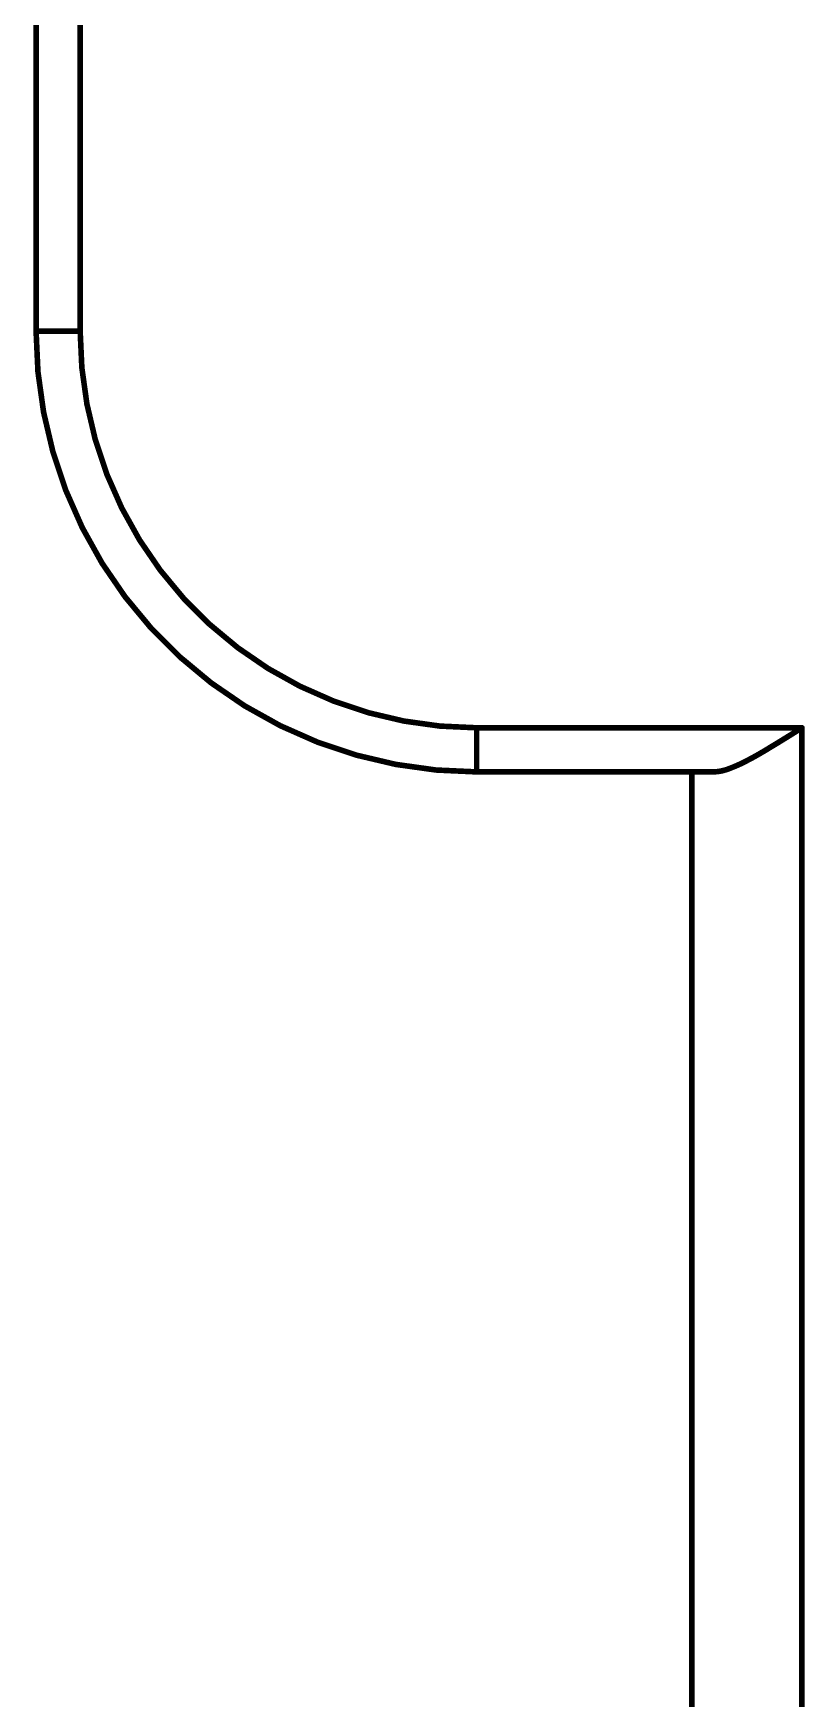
# Model space of a CAD drawing. Header units: inches. Extents: x 0 to 35.2, y -0.7 to 15.9.
# Drawn here: x 22.3359 to 22.4049, y 3.5026 to 3.6513 of the extents above; entities that cross this region are included whole.
import ezdxf

# ---------------------------------------------------------------- set-up
doc = ezdxf.new("R2010")
doc.units = ezdxf.units.IN
doc.header["$MEASUREMENT"] = 0
doc.layers.add('Dimensions', color=6, linetype='Continuous')

msp = doc.modelspace()

# ---------------------------------------------------------------- linework, layer by layer
at = {"layer": 'Dimensions', "const_width": 0.0005}
for points in [[(22.33618, 3.62473), (22.33618, 4.72709)], [(22.34012, 3.62473), (22.34012, 4.72709)], [(22.33618, 3.62473), (22.34012, 3.62473)], [(22.37555, 3.5893), (22.40462, 3.5893)], [(22.37555, 3.58536), (22.37555, 3.5893)], [(22.40462, 3.48996), (22.40462, 3.5893)], [(22.37555, 3.58536), (22.39674, 3.58536)], [(22.39477, 3.48996), (22.39477, 3.58536)]]:
    msp.add_lwpolyline(points, dxfattribs=at)
at = {"layer": 'Dimensions', "const_width": 0.00025}
for points in [[(22.33606, 3.62473, 1), (22.33631, 3.62473, 1)], [(22.33606, 3.62473, 1), (22.33631, 3.62473, 1)], [(22.33606, 3.62473, 1), (22.33631, 3.62473, 1)], [(22.33999, 3.62473, 1), (22.34024, 3.62473, 1)], [(22.33999, 3.62473, 1), (22.34024, 3.62473, 1)], [(22.33999, 3.62473, 1), (22.34024, 3.62473, 1)], [(22.37543, 3.5893, 1), (22.37568, 3.5893, 1)], [(22.37543, 3.5893, 1), (22.37568, 3.5893, 1)], [(22.37543, 3.5893, 1), (22.37568, 3.5893, 1)], [(22.40449, 3.5893, 1), (22.40474, 3.5893, 1)], [(22.40449, 3.5893, 1), (22.40474, 3.5893, 1)], [(22.40449, 3.5893, 1), (22.40474, 3.5893, 1)], [(22.40111, 3.58722, 1), (22.40136, 3.58722, 1)], [(22.40111, 3.58722, 1), (22.40136, 3.58722, 1)], [(22.37543, 3.58536, 1), (22.37568, 3.58536, 1)], [(22.37543, 3.58536, 1), (22.37568, 3.58536, 1)], [(22.37543, 3.58536, 1), (22.37568, 3.58536, 1)], [(22.39465, 3.58536, 1), (22.3949, 3.58536, 1)], [(22.39662, 3.58536, 1), (22.39687, 3.58536, 1)], [(22.39662, 3.58536, 1), (22.39687, 3.58536, 1)], [(22.39796, 3.58564, 1), (22.39821, 3.58564, 1)], [(22.39796, 3.58564, 1), (22.39821, 3.58564, 1)], [(22.39949, 3.58632, 1), (22.39974, 3.58632, 1)], [(22.39949, 3.58632, 1), (22.39974, 3.58632, 1)]]:
    msp.add_lwpolyline(points, format="xyb", close=True, dxfattribs=at)
at = {"layer": 'Dimensions', "const_width": 0.0005}
for points in [[(22.37555, 3.58536, -0.414214), (22.33618, 3.62473)], [(22.37555, 3.5893, -0.414214), (22.34012, 3.62473)], [(22.40462, 3.5893, -0.006223), (22.40124, 3.58722)], [(22.40124, 3.58722, -0.016457), (22.39962, 3.58632)], [(22.39809, 3.58564, -0.083946), (22.39674, 3.58536)], [(22.39962, 3.58632, -0.031734), (22.39809, 3.58564)]]:
    msp.add_lwpolyline(points, format="xyb", dxfattribs=at)

doc.saveas('drawing.dxf')
